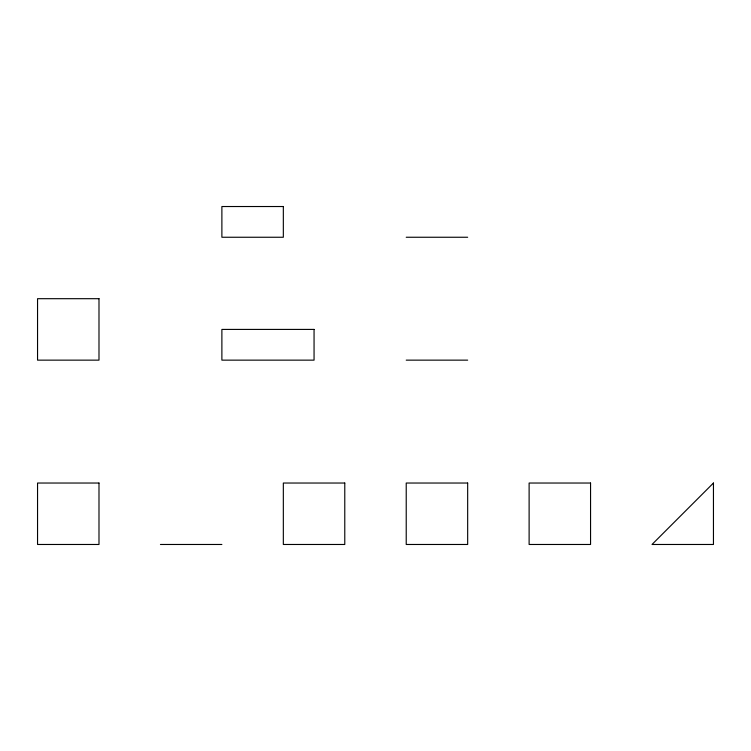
<?xml version="1.0" encoding="UTF-8"?>
<svg xmlns="http://www.w3.org/2000/svg" width="751" height="751" viewBox="0 0 751 751"><rect width="100%" height="100%" fill="white"/><g stroke="black" fill="none" stroke-linecap="round" stroke-linejoin="round"><path stroke-width="1.13" d="M406.225 237.25L467.666 237.25M406.225 360.142L467.666 360.142M160.442 544.475L221.883 544.475M713.45 483.034L652.009 544.475L713.45 544.475L713.45 483.034M283.334 206.525L221.883 206.525L221.883 237.25L283.334 237.25L283.334 206.525M98.991 298.691L37.55 298.691L37.55 360.142L98.991 360.142L98.991 298.691M314.059 329.417L221.883 329.417L221.883 360.142L314.059 360.142L314.059 329.417M98.991 483.034L37.55 483.034L37.55 544.475L98.991 544.475L98.991 483.034M344.775 483.034L283.334 483.034L283.334 544.475L344.775 544.475L344.775 483.034M467.666 483.034L406.225 483.034L406.225 544.475L467.666 544.475L467.666 483.034M590.558 483.034L529.117 483.034L529.117 544.475L590.558 544.475L590.558 483.034"/></g></svg>
